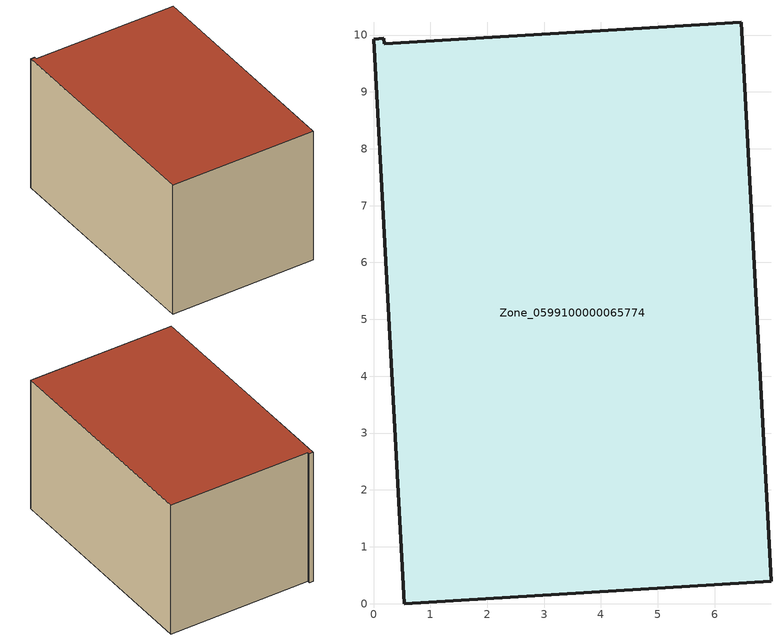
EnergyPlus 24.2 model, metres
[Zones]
Zone_0599100000065774
 floor ground (C_G): 6.47,10.22 6.99,0.39 0.54,0 0,9.93 0.18,9.94 0.19,9.85 z0
 wall outside (C_F): 0.54,0 6.99,0.39 6.47,10.22 0.19,9.85 0.18,9.94 0,9.93 0.54,0 z0:6.07
 roof outside (C_R): 6.99,0.39 6.47,10.22 0.19,9.85 0.18,9.94 0,9.93 0.54,0 z6.07
[BUILDING]
Pand.0599100000065774: North Axis=0; Terrain=City; Loads Convergence Tolerance Value=0.04; Temperature Convergence Tolerance Value=0.4; Solar Distribution=FullExterior; Maximum Number of Warmup Days=25; Minimum Number of Warmup Days=1
[Site:Location]
Rotterdam.The.Hague.AP_ZH_NLD Design_Conditions: Latitude=51.96; Longitude=4.45; Time Zone=1; Elevation=-4.5
[SITE:GROUNDTEMPERATURE:BUILDINGSURFACE]
18, 18, 18, 18, 18, 18, 18, 18, 18, 18, 18, 18
[MATERIAL] Thermal Absorptance=0.9; Solar Absorptance=0.7; Visible Absorptance=0.7
Name | Roughness | Thickness | Conductivity | Density | Specific Heat
G.TI.1965-1974 | MediumSmooth | 0.15 | 0.882353 | 540 | 1210
F.TI.1965-1974 | Rough | 0.3 | 0.697674 | 1920 | 840
R.TI.1965-1974 | MediumRough | 0.2 | 0.232558 | 1500 | 1000
[CONSTRUCTION]
C_G: G.TI.1965-1974
C_F: F.TI.1965-1974
C_R: R.TI.1965-1974
[ZONE]
Zone_0599100000065774: Type=1; Multiplier=1; Ceiling Height=Autocalculate; Volume=Autocalculate; Floor Area=autocalculate; Part of Total Floor Area=Yes
[ZONEINFILTRATION:DESIGNFLOWRATE]
Infil_Zone_0599100000065774: Zone or ZoneList or Space or SpaceList=Zone_0599100000065774; Schedule=AlwaysOn; Design Flow Rate Calculation Method=Flow/Area; Flow Rate per Floor Area=0.003; Constant Term Coefficient=1; Temperature Term Coefficient=0; Velocity Term Coefficient=0; Velocity Squared Term Coefficient=0
[HVACTEMPLATE:ZONE:IDEALLOADSAIRSYSTEM]
Zone_0599100000065774: Maximum Heating Supply Air Temperature=50; Minimum Cooling Supply Air Temperature=13; Maximum Heating Supply Air Humidity Ratio=0.0156; Minimum Cooling Supply Air Humidity Ratio=0.0077; Heating Limit=NoLimit; Cooling Limit=NoLimit; Dehumidification Control Type=ConstantSensibleHeatRatio; Cooling Sensible Heat Ratio=0.7; Dehumidification Setpoint=60; Humidification Control Type=None; Humidification Setpoint=30; Outdoor Air Method=None; Outdoor Air Flow Rate per Person=0.00944; Outdoor Air Flow Rate per Zone Floor Area=0; Outdoor Air Flow Rate per Zone=0; Demand Controlled Ventilation Type=None; Outdoor Air Economizer Type=NoEconomizer; Heat Recovery Type=None; Sensible Heat Recovery Effectiveness=0.7; Latent Heat Recovery Effectiveness=0.65
[ZONECONTROL:THERMOSTAT]
ThermostatControl_Zone_0599100000065774: Zone or ZoneList=Zone_0599100000065774; Control Type Schedule=DualSetpointControlType; Control 1=Thermostat_Zone_0599100000065774; Temperature Difference Between Cutout And Setpoint=0
[THERMOSTATSETPOINT:DUALSETPOINT]
Thermostat_Zone_0599100000065774: Heating Setpoint Temperature Schedule=HeatingSetpoint_Zone_0599100000065774; Cooling Setpoint Temperature Schedule=CoolingSetpoint_Zone_0599100000065774
[SCHEDULE:COMPACT]
HeatingSetpoint_Zone_0599100000065774: Through: 12/31, For: AllDays, Until: 24:00, 21
CoolingSetpoint_Zone_0599100000065774: Through: 12/31, For: AllDays, Until: 24:00, 24
DualSetpointControlType: Through: 12/31, For: AllDays, Until: 24:00, 4
AlwaysOn: Through: 12/31, For: AllDays, Until: 24:00, 1
